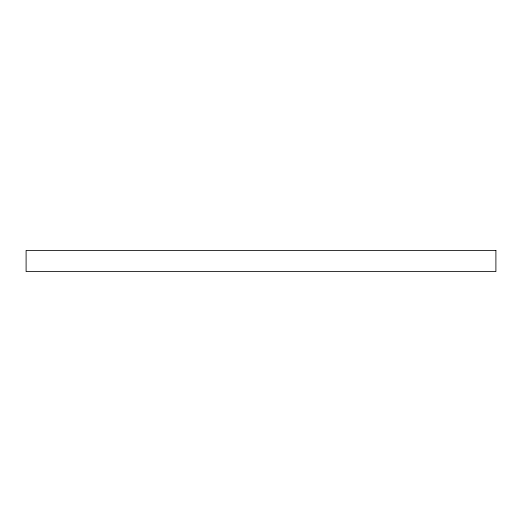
<?xml version="1.0" encoding="UTF-8"?>
<svg xmlns="http://www.w3.org/2000/svg" width="522" height="522" viewBox="0 0 522 522"><rect width="100%" height="100%" fill="white"/><g stroke="black" fill="none" stroke-linecap="round" stroke-linejoin="round"><path stroke-width="0.78" d="M495.9 250.429L26.1 250.429L26.1 271.57L495.9 271.57L495.9 250.429"/></g></svg>
